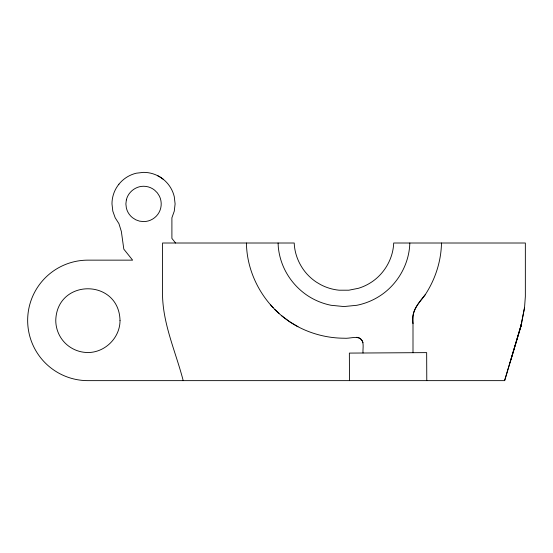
<?xml version="1.0" encoding="UTF-8"?>
<svg xmlns="http://www.w3.org/2000/svg" width="553" height="553" viewBox="0 0 553 553"><rect width="100%" height="100%" fill="white"/><g stroke="black" fill="none" stroke-linecap="round" stroke-linejoin="round"><path stroke-width="0.83" d="M413.001 323.678C410.872 312.238 418.351 302.954 425.146 294.825C435.232 279.5 441.149 261.389 441.488 243.009M409.821 243.009C409.282 263.85 397.939 283.896 380.623 295.44A66.201 66.201 0 0 1 356.83 305.284L343.952 306.556L331.081 305.284A66.201 66.201 0 0 1 307.295 295.44C296.553 288.182 287.989 277.793 283.005 265.82A65.517 65.517 0 0 1 278.297 247.039L278.09 243.009M510.861 360.044L520.898 326.36L524.527 307.696L525.35 296.512L525.35 243.009L393.695 243.009C393.128 258.548 384.577 273.438 371.657 282.044A50.378 50.378 0 0 1 358.441 288.293L348.846 290.201L339.065 290.201A50.109 50.109 0 0 1 320.45 284.546L316.254 282.044A50.129 50.129 0 0 1 305.415 272.214C298.751 263.968 294.604 253.627 294.217 243.009L162.561 243.009L162.561 296.498C163.474 325.669 176.02 352.745 183.202 380.637M524.527 307.675L520.885 326.325M521.769 322.572L504.709 380.637L87.899 380.637A60.249 60.249 0 0 1 27.657 320.394A60.249 60.249 0 0 1 87.899 260.145L132.623 260.145L123.817 249.147L121.349 231.444L118.936 223.654L115.197 217.806L112.819 211.156L111.983 203.926A31.327 31.327 0 0 1 118.936 184.184M521.61 323.242L520.29 328.447M504.53 380.637L520.898 326.36M510.06 362.727L510.267 362.035M425.146 294.825C420.536 301.551 413.734 307.378 413.001 316.046L413.001 352.703L349.365 353.091L349.475 380.637M363.017 353.008C362.554 348.017 364.932 341.104 359.45 338.104C354.494 336.383 349.123 338.747 343.952 338.215C327.957 338.132 312.079 334.143 297.929 326.699C267.458 310.606 246.901 277.516 246.431 243.009M413.001 352.703L426.66 352.62L426.785 380.637M297.963 326.712L289.703 321.763L281.767 315.839M274.91 309.625L278.975 313.302M270.479 304.724L273.189 307.724M175.591 243.009L171.9 238.398L171.9 217.806L174.271 211.156L175.107 203.926L174.271 196.681A31.632 31.632 0 0 0 157.425 175.578M356.657 337.282A7.113 6.989 0.3 0 1 363.017 342.777M163.287 179.303A31.486 31.486 0 0 0 143.559 172.363L136.315 173.2A31.618 31.618 0 0 0 118.936 184.184M126.361 199.882L125.877 203.926L126.361 207.976A17.489 17.489 0 0 0 132.506 217.709L135.789 219.797L139.494 221.131L143.559 221.594A17.572 17.572 0 0 0 154.598 217.709A17.489 17.489 0 0 0 160.75 207.976A17.841 17.841 0 0 0 159.43 196.156L157.342 192.873L154.598 190.142A17.572 17.572 0 0 0 143.559 186.257C135.575 186.243 128.151 192.091 126.361 199.882M120.015 320.387C120.167 337.6 105.077 352.593 87.899 352.524A32.302 32.302 0 0 1 65.171 343.116A32.302 32.302 0 0 1 55.763 320.387C56.924 278.249 118.888 278.256 120.015 320.387"/></g></svg>
